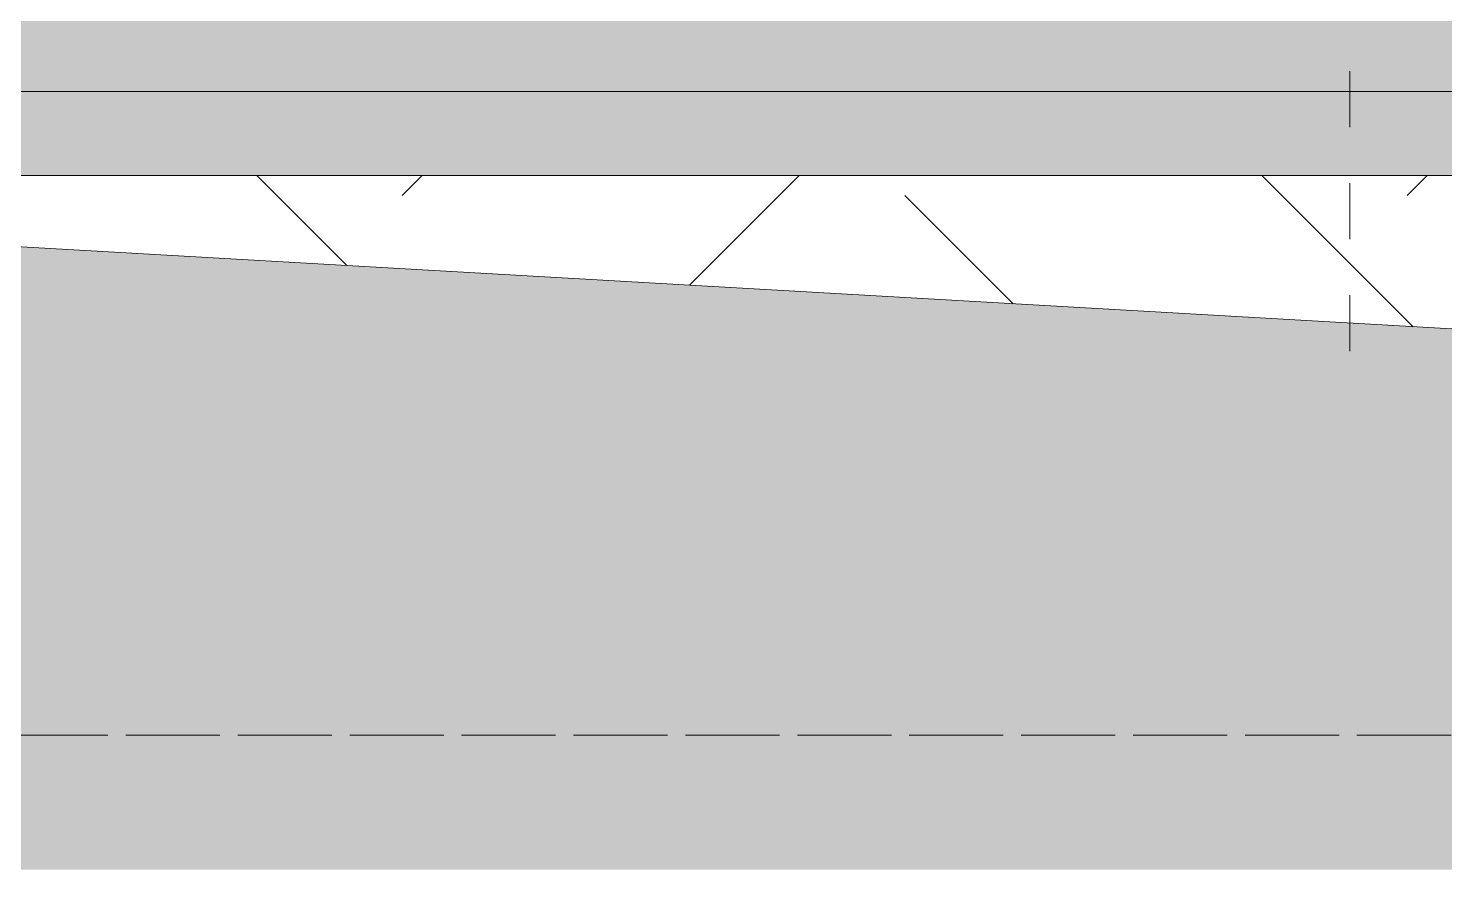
# Model space of a CAD drawing. Header units: metres. Extents: x -3 to 469, y -13 to 19.
# Drawn here: x 95.639 to 98.17, y -1.54 to -0.037 of the extents above; entities that cross this region are included whole.
import ezdxf

# ---------------------------------------------------------------- set-up
doc = ezdxf.new("R2010")
doc.units = ezdxf.units.M
for name, pattern in [('Center', [0.03, 0.012, -0.006, 0.006, -0.006]), ('Grid Line', [0.022225, 0.0127, -0.003175, 0.003175, -0.003175]), ('Overhead 1_16_', [0.00258, 0.001587, -0.000992188])]:
    doc.linetypes.add(name, pattern=pattern)
for name, color, linetype, lineweight in [('A-DETL-1', 7, 'Continuous', 20), ('A-FLOR-1', 7, 'Continuous', 20), ('A-FLOR-OVHD', 7, 'Overhead 1_16_', 5)]:
    doc.layers.add(name, color=color, linetype=linetype, lineweight=lineweight)
for name, color, linetype, lineweight, true_color in [('A-DETL-GENF-1', 7, 'Continuous', 5, 0xb8a087), ('A-FLOR-LEVL-2', 7, 'Center', 5, 0x0080c0), ('A-FLOR-PATT-1', 7, 'Continuous', 9, 0x74756c), ('A-FLOR-PATT-4', 7, 'Continuous', 5, 0xb8a087), ('A-WALL-PATT-1', 7, 'Continuous', 5, 0xe3e2df), ('S-GRID-3', 7, 'Grid Line', 5, 0x0080c0)]:
    doc.layers.add(name, color=color, linetype=linetype, lineweight=lineweight, true_color=true_color)
pattern_1 = [(45, (2.574, 0), (0, 1.796051), [1.27, -1.27]), (45, (2.911, -0.3368), (0, 1.796051), [1.27, -1.27]), (45, (3.248, -0.6735), (0, 1.796051), [1.27, -1.27]), (135, (2.574, 0.2245), (-1.796051, 1e-16), [1.27, -1.27]), (135, (2.911, 0.5613), (-1.796051, 1e-16), [1.27, -1.27]), (135, (3.248, 0.898), (-1.796051, 1e-16), [1.27, -1.27])]

msp = doc.modelspace()

# ---------------------------------------------------------------- hatches: boundary and pattern name
at = {"layer": 'A-DETL-GENF-1'}
h = msp.add_hatch(dxfattribs=at)
h.set_pattern_fill('FP_17', color=256, style=0, pattern_type=2)
h.set_pattern_definition(pattern_1)
h.paths.add_polyline_path([(53.2519, -1.5403), (116.9343, -1.5403), (116.9343, -1.4498), (113.4087, -1.4498), (93.413, -0.3), (-2.9385, -0.3), (-2.9385, -1.5403), (51.3788, -1.5403)])
at = {"layer": 'A-FLOR-PATT-1'}
msp.add_hatch(color=256, dxfattribs=at).paths.add_polyline_path([(101.9502, -0.3), (116.9343, -0.3), (116.9343, -0.15), (-2.9385, -0.15), (-2.9385, -0.3), (100.0772, -0.3)])
at = {"layer": 'A-FLOR-PATT-4'}
h = msp.add_hatch(dxfattribs=at)
h.set_pattern_fill('FP_17', color=256, style=0, pattern_type=2)
h.set_pattern_definition(pattern_1)
h.paths.add_polyline_path([(116.9343, -1.4498), (116.9343, -0.3), (93.413, -0.3), (113.4087, -1.4498)])
at = {"layer": 'A-WALL-PATT-1'}
msp.add_hatch(color=256, dxfattribs=at).paths.add_polyline_path([(96.7994, -0.15), (116.9343, -0.15), (116.9343, 0), (93.413, 0), (93.413, -0.15), (96.5653, -0.15)])

# ---------------------------------------------------------------- linework, layer by layer
at = {"layer": 'A-DETL-1'}
msp.add_line((113.4087, -1.4498), (93.413, -0.3), dxfattribs=at)
at = {"layer": 'A-FLOR-1'}
for p, q in [((116.9343, -0.15), (-2.9385, -0.15)), ((93.413, -0.3), (116.9343, -0.3))]:
    msp.add_line(p, q, dxfattribs=at)
at = {"layer": 'A-FLOR-LEVL-2'}
msp.add_line((-0.919, -1.3), (113.592, -1.3), dxfattribs=at)
at = {"layer": 'A-FLOR-OVHD'}
msp.add_line((93.613, -1.3), (113.613, -1.3), dxfattribs=at)
at = {"layer": 'S-GRID-3'}
msp.add_line((98, -0.6137), (98, 17.0155), dxfattribs=at)

doc.saveas('drawing.dxf')
